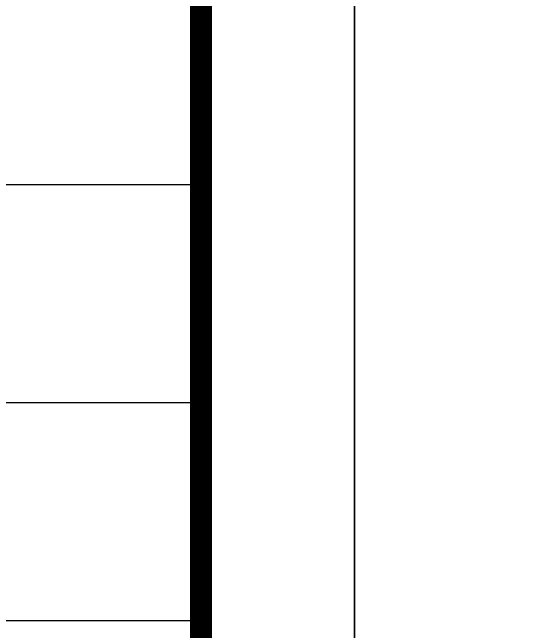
# Model space of a CAD drawing. Header units: inches. Extents: x -2316 to 955, y -265 to 742.
# Drawn here: x -1733.62 to -1716.36, y -168.2 to -148.05 of the extents above; entities that cross this region are included whole.
import ezdxf

# ---------------------------------------------------------------- set-up
doc = ezdxf.new("R2010")
doc.units = ezdxf.units.IN
doc.header["$LTSCALE"] = 1000
doc.header["$MEASUREMENT"] = 0
doc.layers.add('文字和字符', color=7, linetype='Continuous')

# ---------------------------------------------------------------- blocks, each defined once
blk = doc.blocks.new('TKK')
at = {"layer": '文字和字符'}
for p, q in [((1065.4, 223.006), (1179, 223.006)), ((1065.4, 208.806), (1179, 208.806)), ((1065.4, 194.606), (1179, 194.606))]:
    blk.add_line(p, q, dxfattribs=at)
blk.add_lwpolyline([(0, 0), (1189, 0), (1189, 841), (0, 841)], close=True, dxfattribs=at)
for points, const_width in [([(1065.4, 831), (1179, 831), (1179, 10.006), (1065.4, 10.006)], 1.42), ([(25, 10), (1179, 10), (1179, 831), (25, 831)], 1)]:
    blk.add_lwpolyline(points, close=True, dxfattribs=dict(at, const_width=const_width))

msp = doc.modelspace()

# ---------------------------------------------------------------- block references
at = {"xscale": 0.4995794785534144, "yscale": 0.4995794785534144, "zscale": 0.4995794785534144}
for p in [(-2316.481, -265.059), (-1722.481, -265.059)]:
    msp.add_blockref('TKK', p, dxfattribs=at)

doc.saveas('drawing.dxf')
